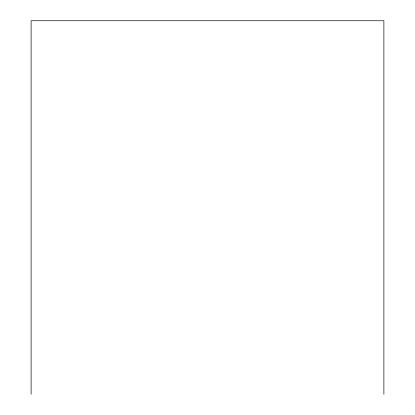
<?xml version="1.0" encoding="UTF-8"?>
<svg xmlns="http://www.w3.org/2000/svg" width="415" height="415" viewBox="0 0 415 415"><rect width="100%" height="100%" fill="white"/><g stroke="black" fill="none" stroke-linecap="round" stroke-linejoin="round"><path stroke-width="0.62" d="M383.885 394.25L383.885 20.75L31.115 20.75L31.115 394.25"/></g></svg>
